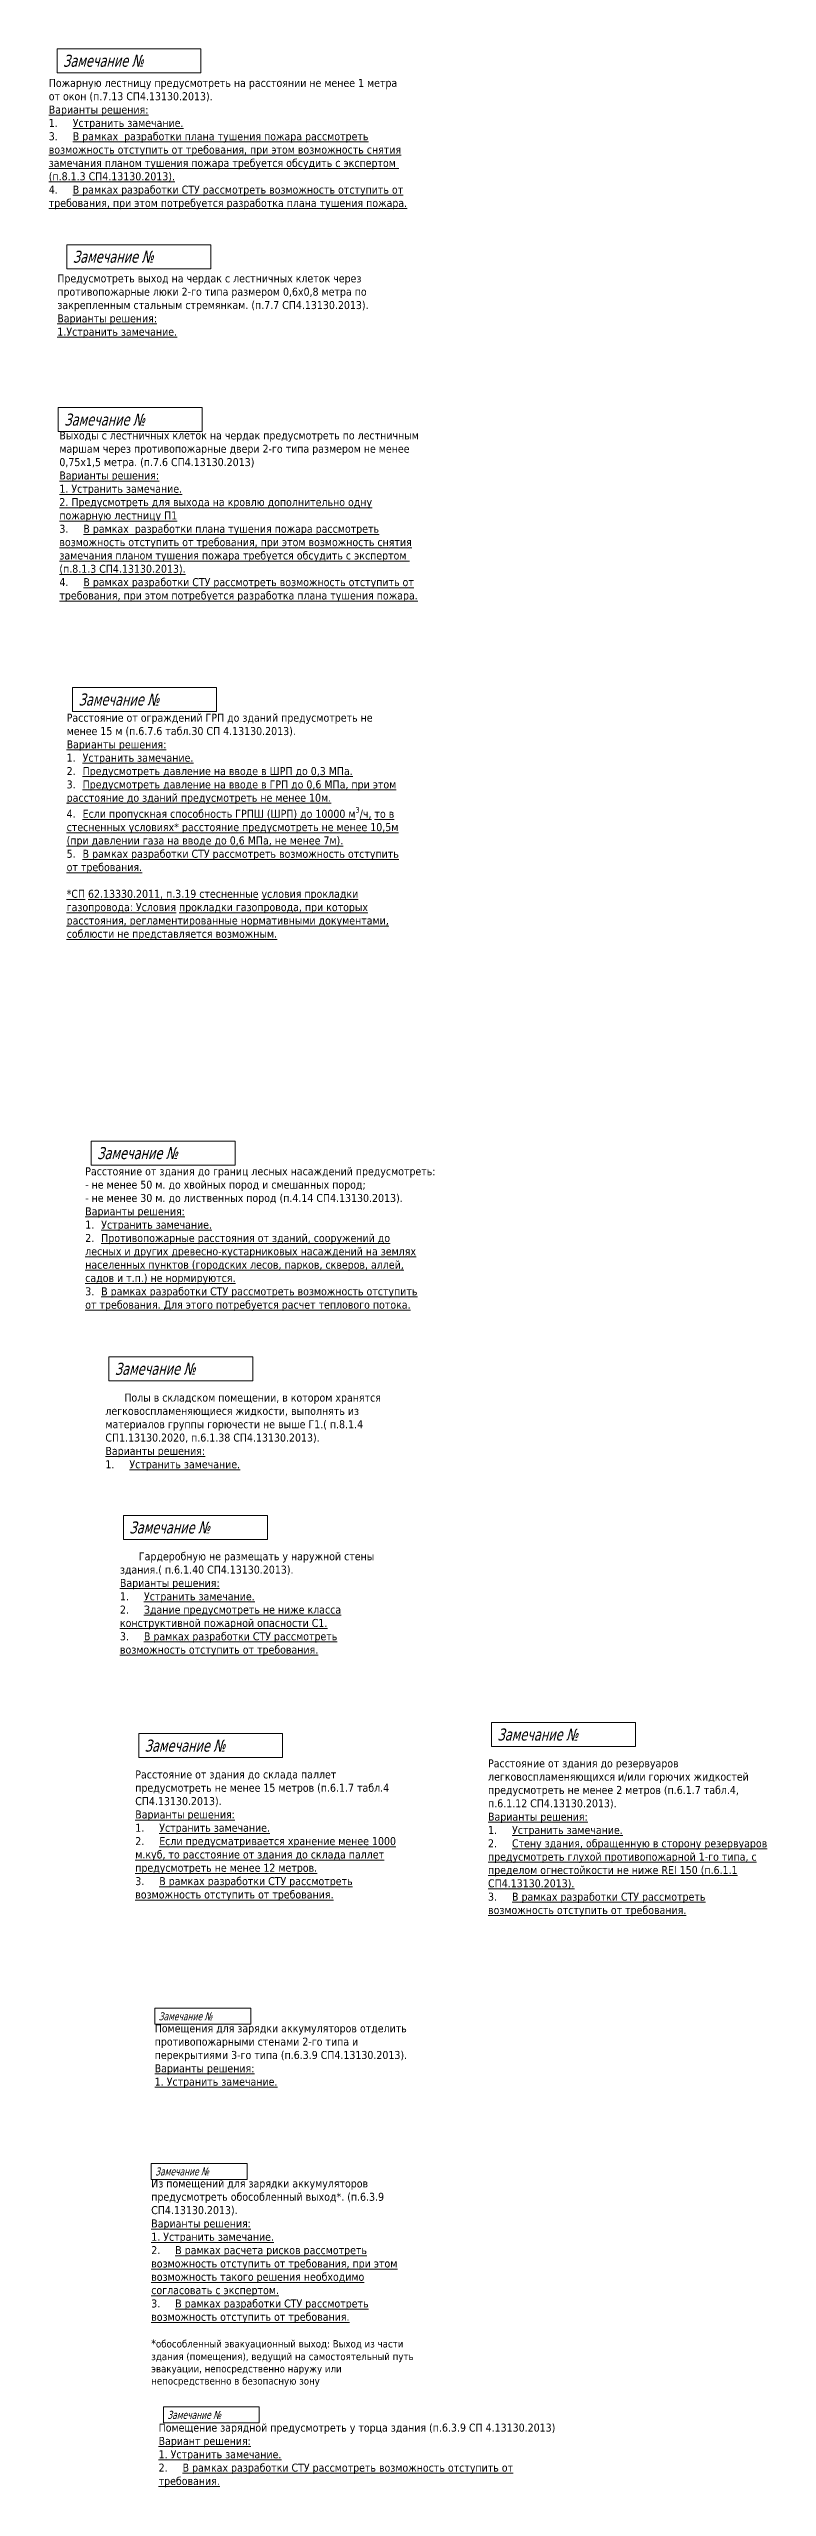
# Model space of a CAD drawing. Header units: millimetres. Extents: x -204396 to 1997851, y -2958255 to 237418.
# Drawn here: x 374938 to 428841, y -958275 to -775397 of the extents above; entities that cross this region are included whole.
import ezdxf

# ---------------------------------------------------------------- set-up
doc = ezdxf.new("R2010")
doc.units = ezdxf.units.MM
doc.layers.add('экспертиза', color=1, linetype='Continuous', lineweight=0)
doc.styles.add('ЭКСПЕРТИЗА', font='tahoma.ttf')

msp = doc.modelspace()

# ---------------------------------------------------------------- linework, layer by layer
at = {"layer": 'экспертиза', "lineweight": 0}
for points in [[(375557, -775397), (386357, -775397), (386357, -777197), (375557, -777197), (375557, -775397)], [(376295, -790093), (387095, -790093), (387095, -791893), (376295, -791893), (376295, -790093)], [(375656, -802308), (386456, -802308), (386456, -804108), (375656, -804108), (375656, -802308)], [(376726, -823301), (387526, -823301), (387526, -825101), (376726, -825101), (376726, -823301)], [(378120, -857319), (388920, -857319), (388920, -859119), (378120, -859119), (378120, -857319)], [(380537, -885397), (391337, -885397), (391337, -887197), (380537, -887197), (380537, -885397)], [(408150, -900925), (418950, -900925), (418950, -902725), (408150, -902725), (408150, -900925)], [(381684, -901758), (392484, -901758), (392484, -903558), (381684, -903558), (381684, -901758)]]:
    msp.add_lwpolyline(points, dxfattribs=at)
at = {"layer": 'экспертиза', "color": 4, "lineweight": 0}
msp.add_lwpolyline([(379445, -873496), (390245, -873496), (390245, -875296), (379445, -875296), (379445, -873496)], dxfattribs=at)
at = {"layer": 'экспертиза', "ltscale": 777}
for points in [[(382886, -922356), (390086, -922356), (390086, -923556), (382886, -923556), (382886, -922356)], [(382626, -933991), (389826, -933991), (389826, -935191), (382626, -935191), (382626, -933991)], [(383535, -952247), (390735, -952247), (390735, -953447), (383535, -953447), (383535, -952247)]]:
    msp.add_lwpolyline(points, dxfattribs=at)

# ---------------------------------------------------------------- texts
at = {"layer": 'экспертиза', "lineweight": 0, "style": 'ЭКСПЕРТИЗА', "oblique": 14.99998, "width": 0.8}
for p in [(376007, -776747), (376745, -791443), (376106, -803658), (377176, -824651), (378570, -858669), (380987, -886747), (408600, -902275), (382134, -903108)]:
    msp.add_text('Замечание №', height=900, dxfattribs=at).set_placement(p)
at = {"layer": 'экспертиза', "color": 4, "lineweight": 0, "style": 'ЭКСПЕРТИЗА', "oblique": 14.99998, "width": 0.8}
msp.add_text('Замечание №', height=900, dxfattribs=at).set_placement((379895, -874846))
at = {"layer": 'экспертиза', "ltscale": 777, "style": 'ЭКСПЕРТИЗА', "oblique": 14.99998, "width": 0.8}
for p in [(383186, -923256), (382926, -934891), (383835, -953147)]:
    msp.add_text('Замечание № ', height=600, dxfattribs=at).set_placement(p)
at = {"layer": 'экспертиза', "lineweight": 0, "ltscale": 100, "char_height": 600, "attachment_point": 1, "style": 'ЭКСПЕРТИЗА'}
for s, insert, width in [('Пожарную лестницу предусмотреть на расстоянии не менее 1 метра от окон (п.7.13 СП4.13130.2013).\\P{\\L\\C6;Варианты решения:\\P\\pt1800;\\l1.^I\\LУстранить замечание.\\P\\l3.^I\\LВ рамках  разработки плана тушения пожара рассмотреть возможность отступить от требования, при этом возможность снятия замечания планом тушения пожара требуется обсудить с экспертом  (п.8.1.3 СП4.13130.2013).\\P\\l4.^I\\LВ рамках разработки СТУ рассмотреть возможность отступить от требования, при этом потребуется разработка плана тушения пожара.}', (374938, -777658), 26836.95), ('Предусмотреть выход на чердак с лестничных клеток через противопожарные люки 2-го типа размером 0,6x0,8 метра по закрепленным стальным стремянкам. (п.7.7 СП4.13130.2013).\\P{\\L\\C6;Варианты решения:\\P1.Устранить замечание.}', (375581, -792316), 26836.95), ('\\A1;Расстояние от ограждений ГРП до зданий предусмотреть не менее 15 м (п.6.7.6 табл.30 СП 4.13130.2013).\\P{\\L\\C6;Варианты решения:\\P\\pt1200;\\l1.^I\\LУстранить замечание.\\P\\l\\C2;2.^I\\LПредусмотреть давление на вводе в ШРП до 0,3 МПа.\\P\\l\\C6;3.^I\\LПредусмотреть давление на вводе в ГРП до 0,6 МПа, при этом расстояние до зданий предусмотреть не менее 10м.\\P\\l4.^I\\LЕсли пропускная способность ГРПШ (ШРП) до 10000 м\\H0.7x;\\S3^ ;\\H1.42857x;/ч, то в стесненных условиях* расстояние предусмотреть не менее 10,5м (при давлении газа на вводе до 0,6 МПа, не менее 7м).\\P\\l5.^I\\LВ рамках разработки СТУ рассмотреть возможность отступить от требования.\\P\\ptz;\\P*\\A0;СП 62.13330.2011, п.3.19\\~стесненные условия прокладки газопровода:\\~Условия прокладки газопровода, при которых расстояния, регламентированные нормативными документами, соблюсти не представляется возможным.}', (376280, -825265), 25338.67), ('Расстояние от здания до границ лесных насаждений предусмотреть:\\P- не менее 50 м. до хвойных пород и смешанных пород;\\P- не менее 30 м. до лиственных пород (п.4.14 СП4.13130.2013).{\\L\\C6;\\PВарианты решения:\\P\\pt1200;\\l1.^I\\LУстранить замечание.\\P\\l2.^I\\LПротивопожарные расстояния от зданий, сооружений до лесных и других древесно-кустарниковых насаждений на землях населенных пунктов (городских лесов, парков, скверов, аллей, садов и т.п.) не нормируются.\\P\\l3.^I\\LВ рамках разработки СТУ рассмотреть возможность отступить от требования. Для этого потребуется расчет теплового потока.}', (377674, -859283), 25338.67), ('\\pi1420.002,t16800;Гардеробную не размещать у наружной стены здания.( п.6.1.40 СП4.13130.2013).{\\L\\P\\pi0,t1200,16800;\\C6;Варианты решения:\\P\\pt1800,16800;\\l1.^I\\LУстранить замечание.\\P\\l2.^I\\LЗдание предусмотреть не ниже класса конструктивной пожарной опасности С1.\\P\\l3.^I\\LВ рамках разработки СТУ рассмотреть возможность отступить от требования. }', (380280, -888155), 20980.15), ('\\pt1200;Расстояние от здания до склада паллет предусмотреть не менее 15 метров (п.6.1.7 табл.4 СП4.13130.2013).{\\L\\C6;\\PВарианты решения:\\P\\pt1800;\\l1.^I\\LУстранить замечание.\\P\\l2.^I\\LЕсли предусматривается хранение менее 1000 м.куб, то расстояние от здания до склада паллет предусмотреть не менее 12 метров.\\P\\l3.^I\\LВ рамках разработки СТУ рассмотреть возможность отступить от требования. }', (381427, -904516), 20980.15), ('\\pt1200;Расстояние от здания до резервуаров легковоспламеняющихся и/или горючих жидкостей   предусмотреть не менее 2 метров (п.6.1.7 табл.4, п.6.1.12 СП4.13130.2013).\\P{\\L\\C6;Варианты решения:\\P\\pt1800;\\l1.^I\\LУстранить замечание.\\P\\l2.^I\\LСтену здания, обращенную в сторону резервуаров предусмотреть глухой противопожарной 1-го типа, с пределом огнестойкости не ниже REI 150 (п.6.1.1 СП4.13130.2013).\\fCalibri|b0|i0|c204|p34;\\H0.91667x;\\l\\C0;\\P\\fTahoma|b0|i0|c204|p34;\\H1.09091x;\\C6;3.^I\\LВ рамках разработки СТУ рассмотреть возможность отступить от требования. }', (407894, -903682), 20980.15), ('\\pt4800;Помещения для зарядки аккумуляторов отделить противопожарными стенами 2-го типа и перекрытиями 3-го типа (п.6.3.9 СП4.13130.2013).\\P\\ptz;{\\L\\C6;Варианты решения:\\P1. Устранить замечание.}', (382886, -923556), 19700.3), ('\\pt4800;Из помещений для зарядки аккумуляторов предусмотреть обособленный выход*. (п.6.3.9 СП4.13130.2013).\\P\\ptz;{\\L\\C6;Варианты решения:\\P1. Устранить замечание.\\P\\pt1800,16800;\\l2.^I\\LВ рамках расчета рисков рассмотреть возможность отступить от требования, при этом возможность такого решения необходимо согласовать с экспертом.\\H0.91667x;\\l\\C0;\\P\\H1.09091x;\\C6;3.^I\\LВ рамках разработки СТУ рассмотреть возможность отступить от требования. \\P\\ptz;\\P\\l*\\H0.91667x;обособленный эвакуационный выход: Выход из части здания (помещения), ведущий на самостоятельный путь эвакуации, непосредственно наружу или непосредственно в безопасную зону}', (382626, -935191), 19700.3), ('\\A1;Помещение зарядной предусмотреть у торца здания (п.6.3.9 СП 4.13130.2013)\\P{\\L\\C6;Вариант решения:\\P1. Устранить замечание.\\P\\pt1800,16800;\\A0;\\l2.^I\\LВ рамках разработки СТУ рассмотреть возможность отступить от требования. }', (383181, -953503), 29497.18)]:
    msp.add_mtext(s, dxfattribs=dict(at, insert=insert, width=width))
at = {"layer": 'экспертиза', "lineweight": 0, "transparency": 33554687, "insert": (375735, -804093), "char_height": 600, "width": 27316.53, "attachment_point": 1, "style": 'ЭКСПЕРТИЗА'}
msp.add_mtext('Выходы с лестничных клеток на чердак предусмотреть по лестничным маршам через противопожарные двери 2-го типа размером не менее 0,75х1,5 метра. (п.7.6 СП4.13130.2013)\\P{\\L\\C6;Варианты решения: \\P1. Устранить замечание.\\P2. Предусмотреть для выхода на кровлю дополнительно одну пожарную лестницу П1\\P\\pt1800;\\l3.^I\\LВ рамках  разработки плана тушения пожара рассмотреть возможность отступить от требования, при этом возможность снятия замечания планом тушения пожара требуется обсудить с экспертом  (п.8.1.3 СП4.13130.2013).\\P\\l4.^I\\LВ рамках разработки СТУ рассмотреть возможность отступить от требования, при этом потребуется разработка плана тушения пожара.}', dxfattribs=at)
at = {"layer": 'экспертиза', "color": 4, "lineweight": 0, "ltscale": 100, "insert": (379188, -876253), "char_height": 600, "width": 21496.33, "attachment_point": 1, "style": 'ЭКСПЕРТИЗА'}
msp.add_mtext('\\pi1420.002;Полы в складском помещении, в котором хранятся легковоспламеняющиеся жидкости, выполнять из материалов группы горючести не выше Г1.( п.8.1.4 СП1.13130.2020, п.6.1.38 СП4.13130.2013).{\\L\\P\\pi0,t1200;\\C6;Варианты решения:\\P\\pt1800;\\l1.^I\\LУстранить замечание.}', dxfattribs=at)

doc.saveas('drawing.dxf')
